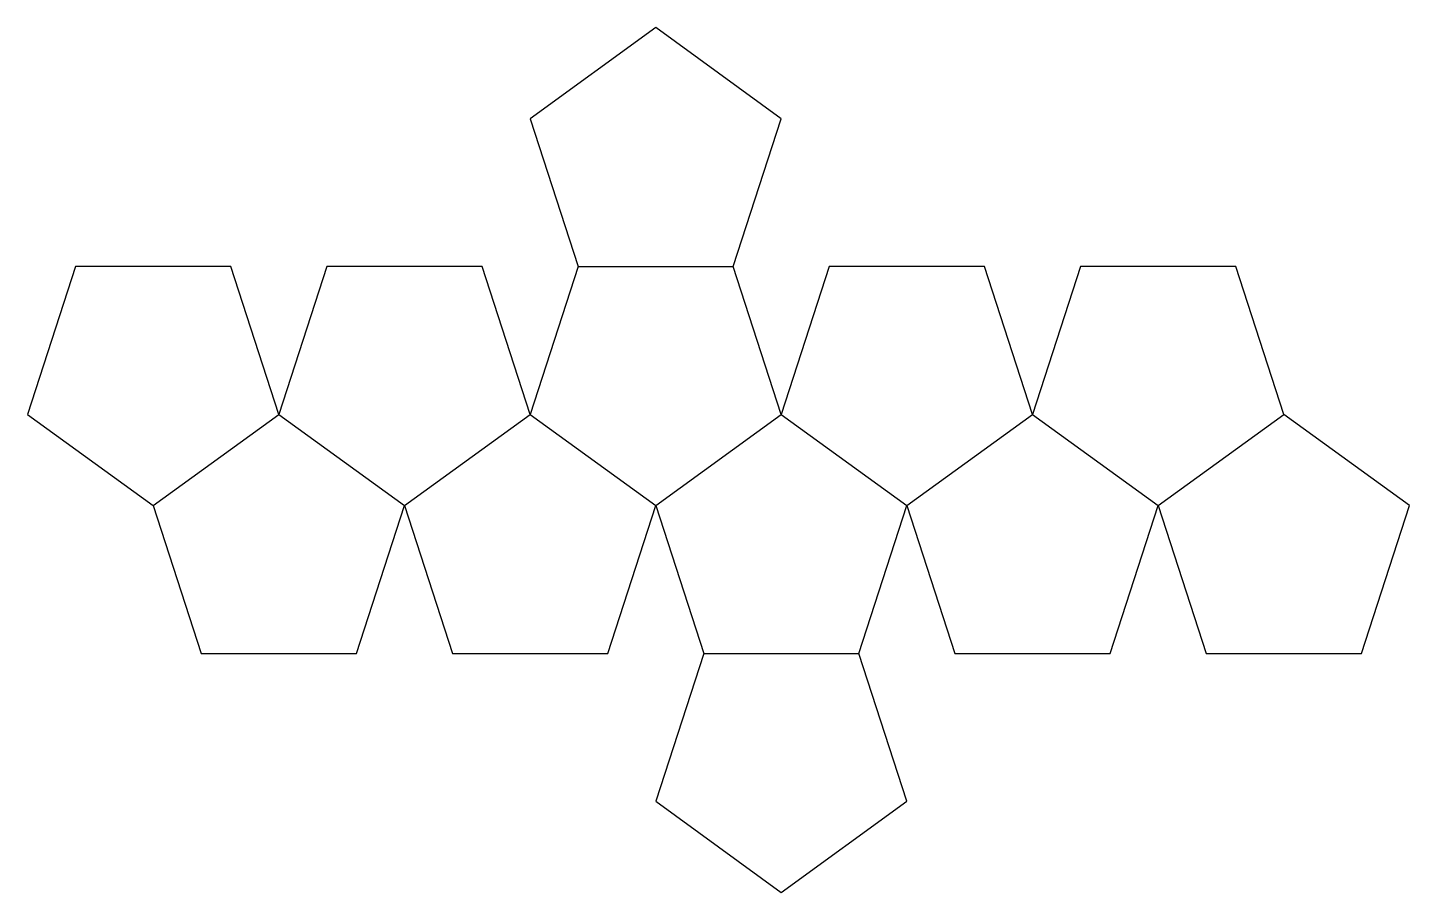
# Model space of a CAD drawing. Extents: x -495 to 426, y 406 to 982.
import ezdxf

# ---------------------------------------------------------------- set-up
doc = ezdxf.new("R2010")
doc.units = 0
doc.layers.add('Layer_1', color=7, linetype='CONTINUOUS')

msp = doc.modelspace()

# ---------------------------------------------------------------- linework, layer by layer
at = {"layer": 'Layer_1', "color": 1}
for p, q in [((-76.516109, 982.369742), (-160.296388, 921.499623)), ((7.26416, 921.499623), (-76.516109, 982.369742)), ((-76.516109, 982.369742), (-76.516109, 982.369742)), ((-160.296388, 921.499623), (-128.295411, 823.010858)), ((-24.736816, 823.010858), (7.26416, 921.499623)), ((-463.416497, 823.010858), (-495.417474, 724.520623)), ((-359.857908, 823.010858), (-463.416497, 823.010858)), ((-327.856931, 724.520623), (-359.857908, 823.010858)), ((-295.855954, 823.010858), (-327.856931, 724.520623)), ((-192.297358, 823.010858), (-295.855954, 823.010858)), ((-160.296388, 724.520623), (-192.297358, 823.010858)), ((-128.295411, 823.010858), (-160.296388, 724.520623)), ((7.26416, 724.520623), (-24.736816, 823.010858)), ((39.266601, 823.010858), (7.26416, 724.520623)), ((142.825191, 823.010858), (39.266601, 823.010858)), ((174.826168, 724.520623), (142.825191, 823.010858)), ((206.827145, 823.010858), (174.826168, 724.520623)), ((310.385741, 823.010858), (206.827145, 823.010858)), ((342.386711, 724.520623), (310.385741, 823.010858)), ((-495.417474, 724.520623), (-411.637202, 663.650511)), ((426.16699, 663.650511), (342.386711, 724.520623)), ((-411.637202, 663.650511), (-379.636225, 565.160272)), ((-276.077637, 565.160272), (-244.076659, 663.650511)), ((-244.076659, 663.650511), (-212.075682, 565.160272)), ((-108.517086, 565.160272), (-76.516109, 663.650511)), ((-76.516109, 663.650511), (-44.513671, 565.160272)), ((59.043456, 565.160272), (91.045896, 663.650511)), ((91.045896, 663.650511), (123.046873, 565.160272)), ((226.605462, 565.160272), (258.606439, 663.650511)), ((258.606439, 663.650511), (290.607416, 565.160272)), ((394.166013, 565.160272), (426.16699, 663.650511)), ((-379.636225, 565.160272), (-276.077637, 565.160272)), ((-212.075682, 565.160272), (-108.517086, 565.160272)), ((-44.513671, 565.160272), (-76.516109, 466.670041)), ((91.045896, 466.670041), (59.043456, 565.160272)), ((123.046873, 565.160272), (226.605462, 565.160272)), ((290.607416, 565.160272), (394.166013, 565.160272)), ((-76.516109, 466.670041), (7.26416, 405.799929)), ((7.26416, 405.799929), (91.045896, 466.670041))]:
    msp.add_line(p, q, dxfattribs=at)
at = {"layer": 'Layer_1', "color": 7}
for p, q in [((-128.295411, 823.010858), (-24.736816, 823.010858)), ((-411.637181, 663.650512), (-327.856932, 724.520622)), ((-327.856932, 724.520622), (-244.076661, 663.650512)), ((-244.076661, 663.650512), (-160.296389, 724.520622)), ((-160.296389, 724.520622), (-76.516109, 663.650512)), ((-76.516109, 663.650512), (7.26416, 724.520622)), ((7.26416, 724.520622), (91.045896, 663.650512)), ((91.045896, 663.650512), (174.826168, 724.520622)), ((174.826168, 724.520622), (258.606439, 663.650512)), ((258.606439, 663.650512), (342.386702, 724.520622)), ((-44.513671, 565.160272), (59.043455, 565.160272))]:
    msp.add_line(p, q, dxfattribs=at)

doc.saveas('drawing.dxf')
